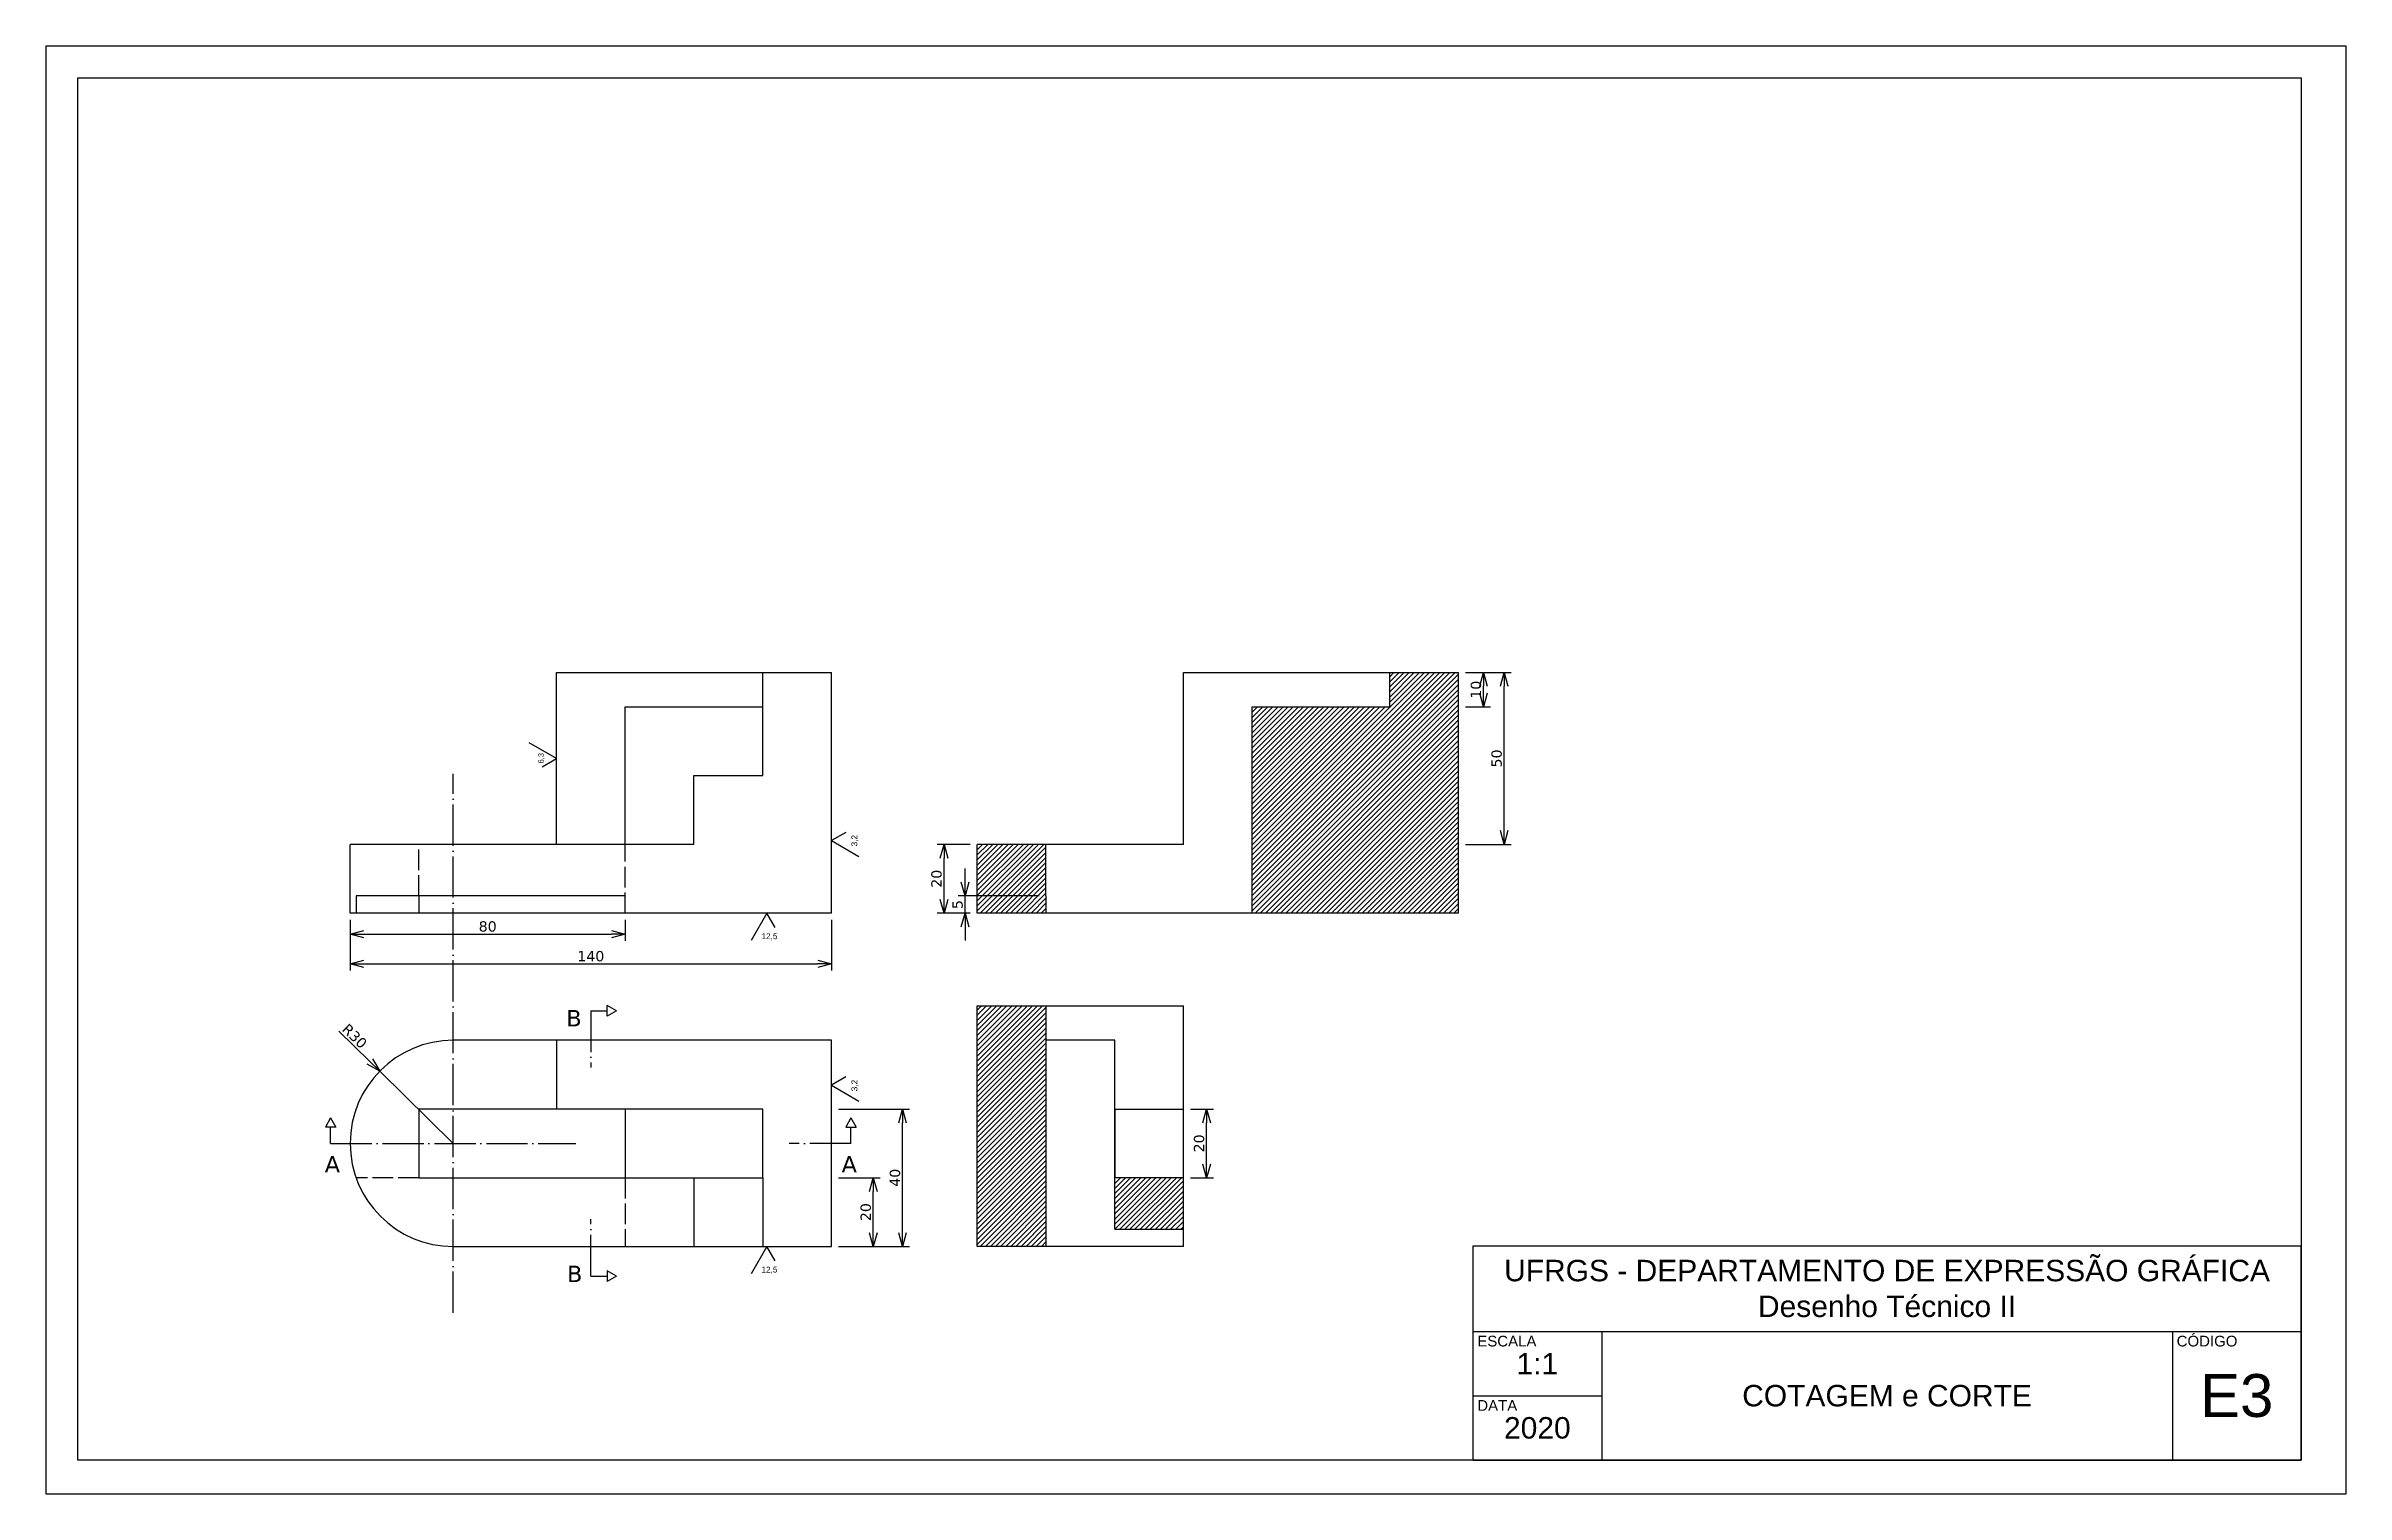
# Model space of a CAD drawing. Header units: millimetres. Extents: x -269 to 400, y 298 to 720.
import ezdxf

# ---------------------------------------------------------------- set-up
doc = ezdxf.new("R2010")
doc.units = ezdxf.units.MM
doc.header["$LTSCALE"] = 0.5
doc.linetypes.add('ACAD_ISO02W100', pattern=[15, 12, -3])
doc.linetypes.add('ACAD_ISO04W100', pattern=[30, 24, -3, 0, -3])
for name, color, linetype in [('Acabamento', 50, 'Continuous'), ('Cotas', 50, 'Continuous'), ('EIXOS', 150, 'ACAD_ISO04W100'), ('Hashura', 30, 'Continuous'), ('MARGEM', 94, 'Continuous'), ('NÃO VISIVEL', 10, 'ACAD_ISO02W100'), ('PLANO DE CORTE', 6, 'ACAD_ISO04W100'), ('VISIVEL', 7, 'Continuous')]:
    doc.layers.add(name, color=color, linetype=linetype)
doc.styles.get("Standard").update_dxf_attribs({"font": 'verdana.ttf'})
doc.dimstyles.new('Cotas', dxfattribs={"dimtxt": 3, "dimasz": 4, "dimexe": 2, "dimexo": 2, "dimtad": 1, "dimtxsty": 'Standard', "dimblk": 'OPEN30', "dimcen": 2.5, "dimadec": 0, "dimazin": 0, "dimtfac": 1, "dimtmove": 0, "dimatfit": 3, "dimldrblk": 'OPEN30', "dimfxl": 1, "dimarcsym": 0})
pattern_1 = [(45, (-94.0866, -6e-14), (-0.7408711, 0.7408711), [])]

# ---------------------------------------------------------------- blocks, each defined once
blk = doc.blocks.new('_Open30')
at = {"color": 0, "linetype": 'ByBlock', "lineweight": -2}
for p, q in [((-1, 0.27), (0, 0)), ((0, 0), (-1, -0.27)), ((0, 0), (-1, 0))]:
    blk.add_line(p, q, dxfattribs=at)
blk = doc.blocks.new('*D23')
at = {"layer": 'Cotas', "color": 0, "lineweight": -2, "transparency": 16777216}
for p, q in [((-1.53, 476.37), (-1.53, 480.37)), ((20.01, 472.37), (-3.53, 472.37)), ((-1.53, 467.37), (-1.53, 472.37)), ((0.01, 467.37), (-3.53, 467.37)), ((-1.53, 463.37), (-1.53, 459.37))]:
    blk.add_line(p, q, dxfattribs=at)
at = {"layer": 'Defpoints', "color": 0, "transparency": 16777216}
for p in [(-1.53, 472.37), (22.01, 472.37), (2.01, 467.37)]:
    blk.add_point(p, dxfattribs=at)
at = {"layer": 'Cotas', "color": 0, "lineweight": -2, "transparency": 16777216, "xscale": 4, "yscale": 4, "zscale": 4}
for p, rotation in [((-1.53, 472.37), 270), ((-1.53, 467.37), 90)]:
    blk.add_blockref('_Open30', p, dxfattribs=dict(at, rotation=rotation))
at = {"layer": 'Cotas', "color": 0, "transparency": 16777216, "insert": (-3.69, 469.87), "char_height": 3, "attachment_point": 5, "rotation": 90}
blk.add_mtext('5', dxfattribs=at)
blk = doc.blocks.new('*D24')
at = {"layer": 'Cotas', "color": 0, "lineweight": -2, "transparency": 16777216}
for p, q in [((0.01, 487.37), (-9.64, 487.37)), ((-7.64, 471.37), (-7.64, 483.37)), ((0.01, 467.37), (-9.64, 467.37))]:
    blk.add_line(p, q, dxfattribs=at)
at = {"layer": 'Defpoints', "color": 0, "transparency": 16777216}
for p in [(-7.64, 487.37), (2.01, 487.37), (2.01, 467.37)]:
    blk.add_point(p, dxfattribs=at)
at = {"layer": 'Cotas', "color": 0, "lineweight": -2, "transparency": 16777216, "xscale": 4, "yscale": 4, "zscale": 4}
for p, rotation in [((-7.64, 487.37), 90), ((-7.64, 467.37), 270)]:
    blk.add_blockref('_Open30', p, dxfattribs=dict(at, rotation=rotation))
at = {"layer": 'Cotas', "color": 0, "transparency": 16777216, "insert": (-9.82, 477.37), "char_height": 3, "attachment_point": 5, "rotation": 90}
blk.add_mtext('20', dxfattribs=at)
blk = doc.blocks.new('*D28')
at = {"layer": 'Cotas', "color": 0, "lineweight": -2, "transparency": 16777216}
for p, q in [((144.01, 537.37), (151.28, 537.37)), ((149.28, 531.37), (149.28, 533.37)), ((144.01, 527.37), (151.28, 527.37))]:
    blk.add_line(p, q, dxfattribs=at)
at = {"layer": 'Defpoints', "color": 0, "transparency": 16777216}
for p in [(142.01, 537.37), (149.28, 537.37), (142.01, 527.37)]:
    blk.add_point(p, dxfattribs=at)
at = {"layer": 'Cotas', "color": 0, "lineweight": -2, "transparency": 16777216, "xscale": 4, "yscale": 4, "zscale": 4}
for p, rotation in [((149.28, 537.37), 90), ((149.28, 527.37), 270)]:
    blk.add_blockref('_Open30', p, dxfattribs=dict(at, rotation=rotation))
at = {"layer": 'Cotas', "color": 0, "transparency": 16777216, "insert": (147.09, 532.37), "char_height": 3, "attachment_point": 5, "rotation": 90}
blk.add_mtext('10', dxfattribs=at)
blk = doc.blocks.new('*D29')
at = {"layer": 'Cotas', "color": 0, "lineweight": -2, "transparency": 16777216}
for p, q in [((144.01, 537.37), (157.29, 537.37)), ((155.29, 491.37), (155.29, 533.37)), ((144.01, 487.37), (157.29, 487.37))]:
    blk.add_line(p, q, dxfattribs=at)
at = {"layer": 'Defpoints', "color": 0, "transparency": 16777216}
for p in [(142.01, 537.37), (155.29, 537.37), (142.01, 487.37)]:
    blk.add_point(p, dxfattribs=at)
at = {"layer": 'Cotas', "color": 0, "lineweight": -2, "transparency": 16777216, "xscale": 4, "yscale": 4, "zscale": 4}
for p, rotation in [((155.29, 537.37), 90), ((155.29, 487.37), 270)]:
    blk.add_blockref('_Open30', p, dxfattribs=dict(at, rotation=rotation))
at = {"layer": 'Cotas', "color": 0, "transparency": 16777216, "insert": (153.1, 512.37), "char_height": 3, "attachment_point": 5, "rotation": 90}
blk.add_mtext('50', dxfattribs=at)
blk = doc.blocks.new('*D35')
at = {"layer": 'Cotas', "color": 0, "lineweight": -2, "transparency": 16777216}
for p, q in [((-180.38, 465.37), (-180.38, 459.27)), ((-100.38, 465.37), (-100.38, 459.27)), ((-176.38, 461.27), (-104.38, 461.27))]:
    blk.add_line(p, q, dxfattribs=at)
at = {"layer": 'Defpoints', "color": 0, "transparency": 16777216}
for p in [(-180.38, 467.37), (-100.38, 467.37), (-100.38, 461.27)]:
    blk.add_point(p, dxfattribs=at)
at = {"layer": 'Cotas', "color": 0, "lineweight": -2, "transparency": 16777216, "xscale": 4, "yscale": 4, "zscale": 4, "rotation": 180}
blk.add_blockref('_Open30', (-180.38, 461.27), dxfattribs=at)
at = {"layer": 'Cotas', "color": 0, "lineweight": -2, "transparency": 16777216, "xscale": 4, "yscale": 4, "zscale": 4}
blk.add_blockref('_Open30', (-100.38, 461.27), dxfattribs=at)
at = {"layer": 'Cotas', "color": 0, "transparency": 16777216, "insert": (-140.38, 463.47), "char_height": 3, "attachment_point": 5}
blk.add_mtext('80', dxfattribs=at)
blk = doc.blocks.new('*D36')
at = {"layer": 'Cotas', "color": 0, "lineweight": -2, "transparency": 16777216}
for p, q in [((-180.38, 465.37), (-180.38, 450.64)), ((-40.38, 465.37), (-40.38, 450.64)), ((-176.38, 452.64), (-44.38, 452.64))]:
    blk.add_line(p, q, dxfattribs=at)
at = {"layer": 'Defpoints', "color": 0, "transparency": 16777216}
for p in [(-180.38, 467.37), (-40.38, 467.37), (-40.38, 452.64)]:
    blk.add_point(p, dxfattribs=at)
at = {"layer": 'Cotas', "color": 0, "lineweight": -2, "transparency": 16777216, "xscale": 4, "yscale": 4, "zscale": 4, "rotation": 180}
blk.add_blockref('_Open30', (-180.38, 452.64), dxfattribs=at)
at = {"layer": 'Cotas', "color": 0, "lineweight": -2, "transparency": 16777216, "xscale": 4, "yscale": 4, "zscale": 4}
blk.add_blockref('_Open30', (-40.38, 452.64), dxfattribs=at)
at = {"layer": 'Cotas', "color": 0, "transparency": 16777216, "insert": (-110.38, 454.82), "char_height": 3, "attachment_point": 5}
blk.add_mtext('140', dxfattribs=at)
blk = doc.blocks.new('*D38')
at = {"layer": 'Cotas', "color": 0, "lineweight": -2, "transparency": 16777216}
for p, q in [((-38.38, 390.37), (-26.21, 390.37)), ((-28.21, 374.37), (-28.21, 386.37)), ((-38.38, 370.37), (-26.21, 370.37))]:
    blk.add_line(p, q, dxfattribs=at)
at = {"layer": 'Defpoints', "color": 0, "transparency": 16777216}
for p in [(-40.38, 390.37), (-28.21, 390.37), (-40.38, 370.37)]:
    blk.add_point(p, dxfattribs=at)
at = {"layer": 'Cotas', "color": 0, "lineweight": -2, "transparency": 16777216, "xscale": 4, "yscale": 4, "zscale": 4}
for p, rotation in [((-28.21, 390.37), 90), ((-28.21, 370.37), 270)]:
    blk.add_blockref('_Open30', p, dxfattribs=dict(at, rotation=rotation))
at = {"layer": 'Cotas', "color": 0, "transparency": 16777216, "insert": (-30.4, 380.37), "char_height": 3, "attachment_point": 5, "rotation": 90}
blk.add_mtext('20', dxfattribs=at)
blk = doc.blocks.new('*D39')
at = {"layer": 'Cotas', "color": 0, "lineweight": -2, "transparency": 16777216}
for p, q in [((-38.38, 410.37), (-17.72, 410.37)), ((-19.72, 374.37), (-19.72, 406.37)), ((-38.38, 370.37), (-17.72, 370.37))]:
    blk.add_line(p, q, dxfattribs=at)
at = {"layer": 'Defpoints', "color": 0, "transparency": 16777216}
for p in [(-40.38, 410.37), (-19.72, 410.37), (-40.38, 370.37)]:
    blk.add_point(p, dxfattribs=at)
at = {"layer": 'Cotas', "color": 0, "lineweight": -2, "transparency": 16777216, "xscale": 4, "yscale": 4, "zscale": 4}
for p, rotation in [((-19.72, 410.37), 90), ((-19.72, 370.37), 270)]:
    blk.add_blockref('_Open30', p, dxfattribs=dict(at, rotation=rotation))
at = {"layer": 'Cotas', "color": 0, "transparency": 16777216, "insert": (-21.9, 390.37), "char_height": 3, "attachment_point": 5, "rotation": 90}
blk.add_mtext('40', dxfattribs=at)
blk = doc.blocks.new('*D43')
at = {"layer": 'Cotas', "color": 0, "lineweight": -2, "transparency": 16777216}
for p, q in [((-183.72, 433.05), (-174.66, 424.17)), ((-150.38, 400.37), (-171.8, 421.37))]:
    blk.add_line(p, q, dxfattribs=at)
at = {"layer": 'Defpoints', "color": 0, "transparency": 16777216}
for p in [(-171.8, 421.37), (-150.38, 400.37)]:
    blk.add_point(p, dxfattribs=at)
at = {"layer": 'Cotas', "color": 0, "lineweight": -2, "transparency": 16777216, "xscale": 4, "yscale": 4, "zscale": 4, "rotation": 315.5769886724407}
blk.add_blockref('_Open30', (-171.8, 421.37), dxfattribs=at)
at = {"layer": 'Cotas', "color": 0, "transparency": 16777216, "insert": (-179.09, 431.57), "char_height": 3, "attachment_point": 5, "rotation": 315.57699}
blk.add_mtext('R30', dxfattribs=at)
blk = doc.blocks.new('*D46')
at = {"layer": 'Cotas', "color": 0, "lineweight": -2, "transparency": 16777216}
for p, q in [((64.01, 410.37), (70.75, 410.37)), ((68.75, 394.37), (68.75, 406.37)), ((64.01, 390.37), (70.75, 390.37))]:
    blk.add_line(p, q, dxfattribs=at)
at = {"layer": 'Defpoints', "color": 0, "transparency": 16777216}
for p in [(62.01, 410.37), (68.75, 410.37), (62.01, 390.37)]:
    blk.add_point(p, dxfattribs=at)
at = {"layer": 'Cotas', "color": 0, "lineweight": -2, "transparency": 16777216, "xscale": 4, "yscale": 4, "zscale": 4}
for p, rotation in [((68.75, 410.37), 90), ((68.75, 390.37), 270)]:
    blk.add_blockref('_Open30', p, dxfattribs=dict(at, rotation=rotation))
at = {"layer": 'Cotas', "color": 0, "transparency": 16777216, "insert": (66.56, 400.37), "char_height": 3, "attachment_point": 5, "rotation": 90}
blk.add_mtext('20', dxfattribs=at)

msp = doc.modelspace()

# ---------------------------------------------------------------- hatches: boundary and pattern name
at = {"layer": 'Hashura'}
h = msp.add_hatch(dxfattribs=at)
h.set_pattern_fill('ANSI31', color=256, scale=0.33)
h.set_pattern_definition(pattern_1)
h.paths.add_polyline_path([(82.014, 527.366), (82.014, 487.366), (82.014, 467.366), (142.014, 467.366), (142.014, 537.366), (122.014, 537.366), (122.014, 527.366)])
h = msp.add_hatch(dxfattribs=at)
h.set_pattern_fill('ANSI31', color=256, scale=0.33)
h.set_pattern_definition(pattern_1)
h.paths.add_polyline_path([(22.014, 487.366), (2.014, 487.366), (2.014, 467.366), (22.014, 467.366), (22.014, 472.366)])
h = msp.add_hatch(dxfattribs=at)
h.set_pattern_fill('ANSI31', color=256, scale=0.33)
h.paths.add_polyline_path([(62.014, 390.373), (62.014, 395.373), (42.014, 395.373), (42.014, 375.373), (62.014, 375.373)], flags=0)
h.paths.add_polyline_path([(62.014, 390.373), (62.014, 395.373), (42.014, 395.373), (42.014, 375.373), (62.014, 375.373)], flags=17)
h.paths.add_polyline_path([(62.014, 395.373), (42.014, 395.373), (42.014, 375.373), (62.014, 375.373), (62.014, 390.373)], flags=17)
h.paths.add_polyline_path([(22.014, 440.373), (2.014, 440.373), (2.014, 370.373), (22.014, 370.373)])
h.paths.add_polyline_path([(62.014, 390.373), (42.014, 390.373), (42.014, 375.373), (62.014, 375.373)], flags=0)
h = msp.add_hatch(dxfattribs=at)
h.set_pattern_fill('ANSI31', color=256, scale=0.33)
h.paths.add_polyline_path([(62.014, 390.373), (42.014, 390.373), (42.014, 375.373), (62.014, 375.373)])

# ---------------------------------------------------------------- linework, layer by layer
at = {"layer": 'Acabamento'}
for p, q in [((-120.378, 512.366), (-128.331, 516.957)), ((-124.53, 509.968), (-120.378, 512.366)), ((-36.225, 490.849), (-40.378, 488.452)), ((-40.378, 488.452), (-32.425, 483.86)), ((-59.177, 467.366), (-63.769, 459.413)), ((-56.78, 463.213), (-59.177, 467.366)), ((-36.225, 419.695), (-40.378, 417.298)), ((-40.378, 417.298), (-32.425, 412.706)), ((-59.177, 370.373), (-63.769, 362.42)), ((-56.78, 366.221), (-59.177, 370.373))]:
    msp.add_line(p, q, dxfattribs=at)
at = {"layer": 'EIXOS'}
msp.add_line((-150.378, 351.082), (-150.378, 507.911), dxfattribs=at)
at = {"layer": 'MARGEM'}
for p, q in [((-268.858, 298.363), (-268.858, 719.659)), ((-268.858, 719.659), (400.165, 719.659)), ((400.165, 719.659), (400.165, 298.363)), ((-259.583, 308.213), (-259.583, 710.391)), ((-259.583, 710.391), (387.095, 710.391)), ((387.095, 710.391), (387.095, 308.213)), ((146.231, 370.613), (387.095, 370.613)), ((146.231, 308.213), (146.231, 370.613)), ((387.095, 308.213), (387.095, 370.613)), ((146.231, 345.653), (387.095, 345.653)), ((183.671, 345.653), (183.671, 308.213)), ((349.655, 345.653), (349.655, 308.213)), ((146.231, 326.933), (183.671, 326.933)), ((387.095, 308.213), (-259.583, 308.213)), ((146.231, 308.213), (387.095, 308.213)), ((400.165, 298.363), (-268.858, 298.363))]:
    msp.add_line(p, q, dxfattribs=at)
at = {"layer": 'NÃO VISIVEL'}
for p, q in [((-160.378, 472.366), (-160.378, 487.366)), ((-100.378, 467.366), (-100.378, 487.366)), ((-160.378, 390.373), (-178.662, 390.373)), ((-100.378, 390.373), (-100.378, 370.373))]:
    msp.add_line(p, q, dxfattribs=at)
at = {"layer": 'PLANO DE CORTE'}
for p, q in [((-110.337, 438.961), (-110.337, 422.465)), ((-110.337, 438.961), (-105.634, 438.961)), ((-102.938, 438.961), (-105.634, 440.508)), ((-105.634, 437.414), (-105.634, 440.508)), ((-102.938, 438.961), (-105.634, 437.414)), ((-186.055, 407.772), (-187.602, 405.077)), ((-184.507, 405.077), (-187.602, 405.077)), ((-186.055, 407.772), (-184.507, 405.077)), ((-186.055, 400.373), (-186.055, 405.077)), ((-34.701, 407.772), (-36.248, 405.077)), ((-36.248, 405.077), (-33.153, 405.077)), ((-34.701, 407.772), (-33.153, 405.077)), ((-34.701, 400.373), (-34.701, 405.077)), ((-186.055, 400.373), (-114.701, 400.373)), ((-34.701, 400.373), (-52.711, 400.373)), ((-110.337, 361.785), (-110.337, 378.281)), ((-110.337, 361.785), (-105.634, 361.785)), ((-102.938, 361.785), (-105.634, 363.332)), ((-105.634, 363.332), (-105.634, 360.237)), ((-102.938, 361.785), (-105.634, 360.237))]:
    msp.add_line(p, q, dxfattribs=at)
at = {"layer": 'VISIVEL'}
for p, q in [((-120.378, 487.366), (-120.378, 537.366)), ((-120.378, 537.366), (-40.378, 537.366)), ((-60.378, 507.366), (-60.378, 537.366)), ((-40.378, 467.366), (-40.378, 537.366)), ((62.014, 487.366), (62.014, 537.366)), ((62.014, 537.366), (142.014, 537.366)), ((122.014, 527.366), (122.014, 537.366)), ((142.014, 467.366), (142.014, 537.366)), ((-100.378, 487.366), (-100.378, 527.366)), ((-100.378, 527.366), (-60.378, 527.366)), ((82.014, 487.366), (82.014, 527.366)), ((82.014, 527.366), (122.014, 527.366)), ((-80.378, 487.366), (-80.378, 507.366)), ((-80.378, 507.366), (-60.378, 507.366)), ((-80.378, 487.366), (-180.378, 487.366)), ((-180.378, 467.366), (-180.378, 487.366)), ((62.014, 487.366), (2.014, 487.366)), ((2.014, 467.366), (2.014, 487.366)), ((22.014, 472.366), (22.014, 487.366)), ((82.014, 467.366), (82.014, 487.366)), ((-100.378, 472.366), (-178.662, 472.366)), ((-178.662, 472.366), (-178.662, 467.366)), ((-160.378, 472.366), (-160.378, 467.366)), ((-100.378, 467.366), (-100.378, 472.366)), ((22.014, 472.366), (22.014, 467.366)), ((82.014, 467.366), (82.014, 472.366)), ((-40.378, 467.366), (-180.378, 467.366)), ((142.014, 467.366), (2.014, 467.366)), ((2.014, 370.373), (2.014, 440.373)), ((2.014, 440.373), (22.014, 440.373)), ((22.014, 440.373), (22.014, 370.373)), ((22.014, 440.373), (62.014, 440.373)), ((62.014, 410.373), (62.014, 440.373)), ((-120.378, 430.373), (-120.378, 410.373)), ((42.014, 430.373), (22.014, 430.373)), ((42.014, 375.373), (42.014, 430.373)), ((-160.378, 410.373), (-160.378, 390.373)), ((-100.378, 410.373), (-100.378, 390.373)), ((42.014, 410.373), (62.014, 410.373)), ((42.014, 410.373), (42.014, 390.373)), ((62.014, 390.373), (62.014, 410.373)), ((-80.378, 390.373), (-80.378, 370.373)), ((-60.378, 390.373), (-60.378, 370.373)), ((42.014, 375.373), (42.014, 390.373)), ((62.014, 390.373), (42.014, 390.373)), ((62.014, 370.373), (62.014, 390.373)), ((42.014, 375.373), (62.014, 375.373)), ((62.014, 370.373), (2.014, 370.373))]:
    msp.add_line(p, q, dxfattribs=at)
for points in [[(-150.378, 370.373), (-40.378, 370.373), (-40.378, 430.373), (-150.378, 430.373)], [(-160.378, 390.373), (-60.378, 390.373), (-60.378, 410.373), (-160.378, 410.373)]]:
    msp.add_lwpolyline(points, dxfattribs=at)
msp.add_arc((-150.378, 400.373), 30, 90, 270, dxfattribs=at)

# ---------------------------------------------------------------- texts
at = {"layer": 'Acabamento', "attachment_point": 1, "rotation": 90}
for s, insert, char_height in [('{\\fArial|b0|i0|c0|p34;6,3}', (-125.656, 510.895), 1.5795), ('{\\fArial|b0|i0|c0|p34;3,2}', (-34.596, 486.769), 1.7199), ('\\pxt0;{\\fArial|b0|i0|c0|p34;3,2}', (-34.556, 415.519), 1.7199)]:
    msp.add_mtext_dynamic_manual_height_columns(s, width=16.30654, gutter_width=12.5, heights=[0], dxfattribs=dict(at, insert=insert, char_height=char_height))
at = {"layer": 'Acabamento', "char_height": 1.71113, "attachment_point": 1}
for insert in [(-60.741, 461.508), (-60.741, 364.515)]:
    msp.add_mtext_dynamic_manual_height_columns('{\\fArial|b0|i0|c0|p34;12,5}', width=16.30654, gutter_width=12.5, heights=[0], dxfattribs=dict(at, insert=insert))
at = {"layer": 'MARGEM'}
for s, insert, char_height, width, attachment_point in [('{\\fArial|b0|i0|c0|p34;UFRGS - DEPARTAMENTO DE EXPRESSÃO GRÁFICA\\PDesenho Técnico II}', (266.663, 358.133), 6.24, 241.38704, 5), ('{\\fArial|b0|i0|c0|p34;ESCALA}', (147.479, 344.405), 3.12, 18.77865, 1), ('{\\fArial|b0|i0|c0|p34;CÓDIGO}', (350.903, 344.405), 3.12, 18.77865, 1), ('{\\fArial|b0|i0|c0|p34;1:1}', (164.951, 336.293), 6.24, 35.97965, 5), ('{\\fArial|b0|i0|c0|p34;COTAGEM e CORTE}', (266.663, 326.933), 6.24, 163.75817, 5), ('{\\fArial|b0|i0|c0|p34;E3}', (368.375, 326.933), 12.48, 34.60568, 5), ('{\\fArial|b0|i0|c0|p34;DATA}', (147.479, 325.685), 3.12, 18.77865, 1), ('{\\fArial|b0|i0|c0|p34;2020}', (164.951, 317.573), 6.24, 35.29267, 5)]:
    msp.add_mtext(s, dxfattribs=dict(at, insert=insert, char_height=char_height, width=width, attachment_point=attachment_point))
at = {"layer": 'PLANO DE CORTE', "char_height": 4.74074}
for s, insert, attachment_point in [('{\\fVerdana|b0|i0|c0|p34;B}', (-113.055, 439.166), 3), ('{\\fVerdana|b0|i0|c0|p34;A}', (-187.779, 391.944), 7), ('{\\fVerdana|b0|i0|c0|p34;A}', (-32.976, 391.944), 9), ('{\\fVerdana|b0|i0|c0|p34;B}', (-117.307, 364.781), 1)]:
    msp.add_mtext_dynamic_manual_height_columns(s, width=1.29203, gutter_width=12.5, heights=[0], dxfattribs=dict(at, insert=insert, attachment_point=attachment_point))

# ---------------------------------------------------------------- dimensions: what is measured, and where the dimension line sits
at = {"layer": 'Cotas'}
for base, p1, p2, picture, middle in [((149.278, 537.366), (142.014, 527.366), (142.014, 537.366), '*D28', (147.092, 532.366)), ((155.285, 537.366), (142.014, 487.366), (142.014, 537.366), '*D29', (153.099, 512.366)), ((-7.635, 487.366), (2.014, 467.366), (2.014, 487.366), '*D24', (-9.823, 477.366)), ((-1.531, 472.366), (2.014, 467.366), (22.014, 472.366), '*D23', (-3.687, 469.866)), ((-19.718, 410.373), (-40.378, 370.373), (-40.378, 410.373), '*D39', (-21.905, 390.373)), ((68.75, 410.373), (62.014, 390.373), (62.014, 410.373), '*D46', (66.562, 400.373)), ((-28.214, 390.373), (-40.378, 370.373), (-40.378, 390.373), '*D38', (-30.402, 380.373))]:
    dim = msp.add_linear_dim(base=base, p1=p1, p2=p2, angle=90, dimstyle='Cotas', dxfattribs=at)
    dim.commit()
    dim.dimension.update_dxf_attribs({"geometry": picture, "text_midpoint": middle})
for base, p2, picture, middle in [((-100.378, 461.273), (-100.378, 467.366), '*D35', (-140.378, 463.466)), ((-40.378, 452.638), (-40.378, 467.366), '*D36', (-110.378, 454.824))]:
    dim = msp.add_linear_dim(base=base, p1=(-180.378, 467.366), p2=p2, dimstyle='Cotas', dxfattribs=at)
    dim.commit()
    dim.dimension.update_dxf_attribs({"geometry": picture, "text_midpoint": middle})
dim = msp.add_radius_dim(center=(-150.378, 400.373), mpoint=(-171.803, 421.371), dimstyle='Cotas', dxfattribs=at)
dim.commit()
dim.dimension.update_dxf_attribs({"geometry": '*D43', "text_midpoint": (-179.089, 431.575)})

doc.saveas('drawing.dxf')
